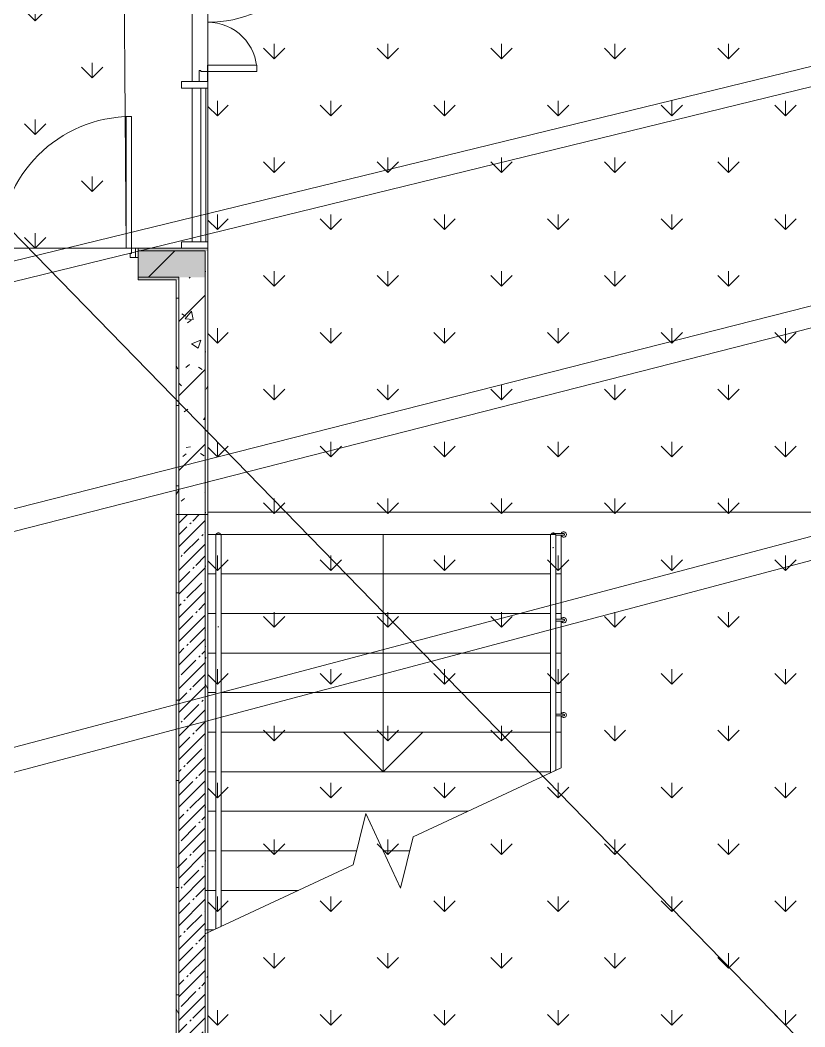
# Model space of a CAD drawing. Header units: millimetres. Extents: x -500089 to 1469082, y -290736 to 166440.
# Drawn here: x 1147699 to 1153654, y -70156 to -62520 of the extents above; entities that cross this region are included whole.
import ezdxf

# ---------------------------------------------------------------- set-up
doc = ezdxf.new("R2010")
doc.units = ezdxf.units.MM
doc.linetypes.add('ASVP_Штриховая_ш3 п1_5', pattern=[4.5, 3, -1.5])
for name, color, linetype, lineweight in [('Витраж', 7, 'Continuous', 0), ('Двери', 7, 'Continuous', 0), ('Лестницы', 7, 'Continuous', 0), ('Линии разделители', 7, 'ASVP_Штриховая_ш3 п1_5', 0), ('Ограждение', 7, 'Continuous', 0), ('Панели витража', 7, 'Continuous', 0), ('Стены несущие', 7, 'Continuous', 0), ('Стены отделка', 7, 'Continuous', 0), ('Стены штриховка', 7, 'Continuous', 0), ('Стрелки вверх', 7, 'Continuous', 0), ('экспертиза ДУ пояснения', 6, 'Continuous', 0), ('экспертиза условные обозначения', 1, 'Continuous', 0)]:
    doc.layers.add(name, color=color, linetype=linetype, lineweight=lineweight)
pattern_1 = [(0, (1111853.59, -73570.49), (812.8, 203.2), [67.056, -542.544, 67.056, -542.544, -3251.2]), (0, (1111853.59, -73570.49), (812.8, 203.2), [-1219.2, 67.056, -1152.144, 67.056, -542.544, -1422.4]), (0, (1111853.59, -73570.49), (812.8, 203.2), [-3048, 67.056, -339.344, 67.056, -948.944]), (120, (1112158.39, -73468.89), (-582.3764, 602.3054), [67.056, -542.544, 67.056, -542.544, -3251.2]), (120, (1112158.39, -73468.89), (-582.3764, 602.3054), [-1219.2, 67.056, -1152.144, 67.056, -542.544, -1422.4]), (120, (1112158.39, -73468.89), (-582.3764, 602.3054), [-3048, 67.056, -339.344, 67.056, -948.944]), (240, (1112259.99, -73062.49), (-230.4236, -805.5054), [67.056, -542.544, 67.056, -542.544, -3251.2]), (240, (1112259.99, -73062.49), (-230.4236, -805.5054), [-1219.2, 67.056, -1152.144, 67.056, -542.544, -1422.4]), (240, (1112259.99, -73062.49), (-230.4236, -805.5054), [-3048, 67.056, -339.344, 67.056, -948.944])]
pattern_2 = [(45, (1111853.6, -73570.5), (-282.8427, 282.8427), [])]
pattern_3 = [(50, (1111853.6, -73570.5), (728.7365, -63.756), [76.2, -838.2]), (355, (1111853.6, -73570.5), (-140.972, 764.228), [60.96, -670.56]), (100.451, (1111914.3, -73575.8), (587.77, 700.467), [64.76, -712.36]), (46.184, (1111853.6, -73367.3), (1084.316, -168.17), [114.3, -1257.3]), (96.636, (1111943.9, -73381.3), (949.61, 989.71), [97.14, -1068.54]), (351.184, (1111853.6, -73367.3), (949.62, 989.7), [91.44, -1005.84]), (21, (1111955.2, -73418.1), (606.458, -409.061), [76.2, -838.2]), (326, (1111955.2, -73418.1), (247.208, 736.753), [60.96, -670.56]), (71.451, (1112005.7, -73452.2), (853.668, 327.685), [64.76, -712.36]), (37.5, (1111853.59, -73570.5), (12.3547, 338.2201), [33.528, -628.904, 33.528, -647.192, -673.1]), (37.5, (1111853.59, -73570.5), (12.3547, 338.2201), [-1343.152, 33.528, -639.572]), (7.5, (1111853.6, -73570.5), (267.279, 400.722), [33.528, -354.584, 33.528, -613.664, -256.54]), (7.5, (1111853.6, -73570.5), (267.279, 400.722), [-1035.304, 33.528, -223.012]), (327.5, (1111627.02, -73570.5), (542.3633, -22.9153), [33.528, -220.472, 33.528, -758.952, -1051.56]), (327.5, (1111627.02, -73570.5), (542.3633, -22.9153), [-1046.48, 33.528, -1018.032]), (317.5, (1111525.4, -73570.5), (592.517, 101.707), [33.528, -296.672, 33.528, -492.76, -746.76]), (317.5, (1111525.4, -73570.5), (592.517, 101.707), [-856.488, 33.528, -713.232])]

# ---------------------------------------------------------------- blocks, each defined once
blk = doc.blocks.new('ASVP_ДверьАлюминиеваяВитражная_2 полотна - Остекленная-4192768-З Этаж 01')
at = {"layer": 'Двери', "lineweight": 18}
for p, q in [((-662.5, 982.5), (-612.5, 982.5)), ((-662.5, 32.5), (-662.5, 982.5)), ((-612.5, 982.5), (-612.5, 32.5)), ((662.5, 407.5), (612.5, 407.5)), ((612.5, 407.5), (612.5, 32.5)), ((662.5, 32.5), (662.5, 407.5)), ((-737.5, 32.5), (-662.5, 32.5)), ((-737.5, -32.5), (-737.5, 32.5)), ((-612.5, 32.5), (-662.5, 32.5)), ((-662.5, 32.5), (-662.5, -17.5)), ((612.5, 32.5), (662.5, 32.5)), ((737.5, 32.5), (662.5, 32.5)), ((662.5, 32.5), (662.5, -17.5)), ((737.5, -32.5), (737.5, 32.5)), ((-652.5, -32.5), (-737.5, -32.5)), ((-662.5, -17.5), (-652.5, -17.5)), ((-652.5, -17.5), (-652.5, -32.5)), ((662.5, -17.5), (652.5, -17.5)), ((652.5, -17.5), (652.5, -32.5)), ((652.5, -32.5), (737.5, -32.5))]:
    blk.add_line(p, q, dxfattribs=at)
at = {"layer": 'Двери'}
for centre, radius, start, end in [((-662.5, 32.5), 950, 360, 90), ((662.5, 32.5), 375, 90, 180)]:
    blk.add_arc(centre, radius, start, end, dxfattribs=at)
blk = doc.blocks.new('Прямоугольный импост - 50х120 мм Серый-4192765-З Этаж 01')
at = {"layer": 'Витраж'}
for p, q in [((37150, 10585), (37150, 12060)), ((37270, 11985), (37270, 12060)), ((37270, 10710), (37270, 11935)), ((37270, 10585), (37270, 10660))]:
    blk.add_line(p, q, dxfattribs=at)
blk = doc.blocks.new('Прямоугольный импост - 50х200 мм Серый-3581439-З Этаж 01')
at = {"layer": 'Витраж', "lineweight": 18}
for p, q in [((-50, 165), (0, 165)), ((-50, -35), (-50, 165)), ((0, 165), (0, -35)), ((0, -35), (-50, -35))]:
    blk.add_line(p, q, dxfattribs=at)
blk = doc.blocks.new('Системная панель - ASVP_Cтеклопакет Двухкамерный_36 мм-4192775-З Этаж 01')
at = {"layer": 'Панели витража', "lineweight": 18}
for p, q in [((582.5, 18), (-582.5, 18)), ((-582.5, 18), (-582.5, -18)), ((582.5, -18), (582.5, 18)), ((-582.5, -18), (582.5, -18))]:
    blk.add_line(p, q, dxfattribs=at)
blk = doc.blocks.new('Прямоугольный импост - 50х120 мм Серый-4192767-З Этаж 01')
at = {"layer": 'Витраж'}
for p, q in [((37150, 9370), (37150, 10535)), ((37270, 9370), (37270, 10535))]:
    blk.add_line(p, q, dxfattribs=at)
blk = doc.blocks.new('Прямоугольный импост - 50х200 мм Серый-3590947-З Этаж 01')
at = {"layer": 'Витраж', "lineweight": 18}
for p, q in [((-25, 165), (25, 165)), ((-25, 32.5), (-25, 165)), ((25, 165), (25, -35)), ((-25, -35), (-25, -32.5)), ((25, -35), (-25, -35))]:
    blk.add_line(p, q, dxfattribs=at)
blk = doc.blocks.new('Ограждение - D40 доп поручень 700_900-3810035-З Этаж 01')
at = {"layer": 'Ограждение'}
for p, q in [((-26.7, 6.7), (-80, 6.7)), ((-80, 6.7), (-80, 6.4)), ((-80, 3.3), (-80, 6.7)), ((-80, 0), (-80, 1.7)), ((-18.2, 6.7), (-53.3, 6.7)), ((-18.9, 6.7), (-53.3, 6.7)), ((-60, -6.7), (-26.7, -6.7)), ((-53.3, -6.7), (-20, -6.7)), ((-53.3, -6.7), (-20, -6.7))]:
    blk.add_line(p, q, dxfattribs=at)
at = {"layer": 'Ограждение', "flags": 128}
for points in [[(-84.6, 4.8), (-84.4, 5), (-84.2, 5.1), (-84, 5.3), (-83.8, 5.5), (-83.6, 5.6), (-83.4, 5.7), (-83.1, 5.9), (-82.9, 6), (-82.7, 6.1), (-82.4, 6.2), (-82.2, 6.3), (-81.9, 6.4), (-81.7, 6.5), (-81.4, 6.5), (-81.1, 6.6), (-80.9, 6.6), (-80.6, 6.6)], [(-84.6, 4.8), (-84.4, 5), (-84.2, 5.1), (-84, 5.3), (-83.8, 5.5), (-83.6, 5.6), (-83.4, 5.7), (-83.1, 5.9), (-82.9, 6), (-82.7, 6.1), (-82.4, 6.2), (-82.2, 6.3), (-81.9, 6.4), (-81.7, 6.5), (-81.4, 6.5), (-81.1, 6.6), (-80.9, 6.6), (-80.6, 6.6)], [(-79.2, 6.7), (-79, 6.7), (-78.6, 6.7), (-78.3, 6.7), (-77.9, 6.7), (-77.5, 6.7), (-77, 6.7), (-76.5, 6.7), (-75.9, 6.7), (-75.3, 6.7), (-74.7, 6.7), (-74.1, 6.7), (-73.4, 6.7), (-72.7, 6.7), (-71.9, 6.7), (-71.1, 6.7), (-70.3, 6.7), (-69.5, 6.7), (-68.6, 6.7), (-67.7, 6.7), (-66.8, 6.7), (-65.9, 6.7), (-65, 6.7), (-64, 6.7), (-63, 6.7), (-62, 6.7), (-61, 6.7), (-60, 6.7), (-58.9, 6.7), (-57.9, 6.7), (-56.8, 6.7), (-55.8, 6.7), (-54.7, 6.7), (-53.6, 6.7), (-53.3, 6.7)], [(-76.5, 6.7), (-75.9, 6.7), (-75.3, 6.7), (-74.7, 6.7), (-74.1, 6.7), (-73.4, 6.7), (-72.7, 6.7), (-71.9, 6.7), (-71.1, 6.7), (-70.3, 6.7), (-69.5, 6.7), (-68.6, 6.7), (-67.7, 6.7), (-66.8, 6.7), (-65.9, 6.7), (-65, 6.7), (-64, 6.7), (-63, 6.7), (-62, 6.7), (-61, 6.7), (-60, 6.7), (-58.9, 6.7), (-57.9, 6.7), (-56.8, 6.7), (-55.8, 6.7), (-54.7, 6.7), (-53.6, 6.7), (-53.3, 6.7)], [(0, 6.7), (0, 6.7), (-0.1, 6.7), (-0.2, 6.7), (-0.3, 6.7), (-0.5, 6.7), (-0.8, 6.7), (-1, 6.7), (-1.4, 6.7), (-1.7, 6.7), (-2.1, 6.7), (-2.5, 6.7), (-3, 6.7), (-3.5, 6.7), (-4.1, 6.7), (-4.7, 6.7), (-5.3, 6.7), (-5.9, 6.7), (-6.6, 6.7), (-7.3, 6.7), (-8.1, 6.7), (-8.9, 6.7), (-9.7, 6.7), (-10.5, 6.7), (-11.4, 6.7), (-12.3, 6.7), (-13.2, 6.7), (-14.1, 6.7), (-15, 6.7), (-16, 6.7), (-17, 6.7), (-18, 6.7), (-19, 6.7), (-20, 6.7), (-21.1, 6.7), (-22.1, 6.7), (-23.2, 6.7), (-24.2, 6.7), (-25.3, 6.7), (-26.4, 6.7), (-26.7, 6.7)], [(-53.3, -6.7), (-54.4, -6.7), (-55.5, -6.7), (-56.5, -6.7), (-57.6, -6.7), (-58.6, -6.7), (-59.7, -6.7)], [(-53.3, -6.7), (-54.4, -6.7), (-55.5, -6.7), (-56.5, -6.7), (-57.6, -6.7), (-58.6, -6.7), (-59.7, -6.7)], [(-26.7, -6.7), (-25.6, -6.7), (-24.5, -6.7), (-23.5, -6.7), (-22.4, -6.7), (-21.4, -6.7), (-20.3, -6.7), (-19.3, -6.7), (-18.3, -6.7), (-17.3, -6.7), (-16.3, -6.7), (-15.3, -6.7), (-14.4, -6.7), (-13.4, -6.7), (-12.5, -6.7), (-11.6, -6.7), (-10.7, -6.7), (-9.9, -6.7), (-9.1, -6.7), (-8.3, -6.7), (-7.5, -6.7), (-6.8, -6.7), (-6.1, -6.7), (-5.5, -6.7), (-4.8, -6.7), (-4.2, -6.7), (-3.7, -6.7), (-3.1, -6.7), (-2.7, -6.7), (-2.2, -6.7), (-1.8, -6.7), (-1.4, -6.7), (-1.1, -6.7), (-0.8, -6.7), (-0.6, -6.7), (-0.4, -6.7), (-0.2, -6.7), (-0.1, -6.7), (0, -6.7), (0, -6.7)]]:
    blk.add_lwpolyline(points, dxfattribs=at)
at = {"layer": 'Ограждение'}
for centre, radius, start, end in [((-80, 0), 6.67, 90, 135), ((-80, 0), 6.67, 75, 135), ((0, 0), 20, 360, 165), ((0, 0), 6.67, 90, 135), ((0, 0), 6.67, 270, 90), ((0, 0), 20, 199.63434, 360)]:
    blk.add_arc(centre, radius, start, end, dxfattribs=at)
blk.add_open_spline([(-18.9, 6.6), (-18.9, 6.5), (-19, 6.4), (-19.1, 6.1), (-19.1, 5.8), (-19.2, 5.8)], degree=3, knots=[0.5555556, 0.5555556, 0.5555556, 0.5555556, 0.5833333, 0.6527778, 0.6666667, 0.6666667, 0.6666667, 0.6666667], dxfattribs=at)
blk = doc.blocks.new('Ограждение - D40 доп поручень 700_900-V387-З Этаж 01')
at = {"layer": 'Ограждение'}
for p, q in [((-26.7, 6.7), (-60, 6.7)), ((-18.2, 6.7), (-53.3, 6.7)), ((-18.9, 6.7), (-53.3, 6.7)), ((-60, -6.7), (-26.7, -6.7)), ((-53.3, -6.7), (-20, -6.7)), ((-53.3, -6.7), (-20, -6.7))]:
    blk.add_line(p, q, dxfattribs=at)
at = {"layer": 'Ограждение', "flags": 128}
for points in [[(-60, 6.7), (-58.9, 6.7), (-57.9, 6.7), (-56.8, 6.7), (-55.8, 6.7), (-54.7, 6.7), (-53.6, 6.7), (-53.3, 6.7)], [(-60, 6.7), (-58.9, 6.7), (-57.9, 6.7), (-56.8, 6.7), (-55.8, 6.7), (-54.7, 6.7), (-53.6, 6.7), (-53.3, 6.7)], [(0, 6.7), (0, 6.7), (-0.1, 6.7), (-0.2, 6.7), (-0.3, 6.7), (-0.5, 6.7), (-0.8, 6.7), (-1, 6.7), (-1.4, 6.7), (-1.7, 6.7), (-2.1, 6.7), (-2.5, 6.7), (-3, 6.7), (-3.5, 6.7), (-4.1, 6.7), (-4.7, 6.7), (-5.3, 6.7), (-5.9, 6.7), (-6.6, 6.7), (-7.3, 6.7), (-8.1, 6.7), (-8.9, 6.7), (-9.7, 6.7), (-10.5, 6.7), (-11.4, 6.7), (-12.3, 6.7), (-13.2, 6.7), (-14.1, 6.7), (-15, 6.7), (-16, 6.7), (-17, 6.7), (-18, 6.7), (-19, 6.7), (-20, 6.7), (-21.1, 6.7), (-22.1, 6.7), (-23.2, 6.7), (-24.2, 6.7), (-25.3, 6.7), (-26.4, 6.7), (-26.7, 6.7)], [(-53.3, -6.7), (-54.4, -6.7), (-55.5, -6.7), (-56.5, -6.7), (-57.6, -6.7), (-58.6, -6.7), (-59.7, -6.7)], [(-53.3, -6.7), (-54.4, -6.7), (-55.5, -6.7), (-56.5, -6.7), (-57.6, -6.7), (-58.6, -6.7), (-59.7, -6.7)], [(-26.7, -6.7), (-25.6, -6.7), (-24.5, -6.7), (-23.5, -6.7), (-22.4, -6.7), (-21.4, -6.7), (-20.3, -6.7), (-19.3, -6.7), (-18.3, -6.7), (-17.3, -6.7), (-16.3, -6.7), (-15.3, -6.7), (-14.4, -6.7), (-13.4, -6.7), (-12.5, -6.7), (-11.6, -6.7), (-10.7, -6.7), (-9.9, -6.7), (-9.1, -6.7), (-8.3, -6.7), (-7.5, -6.7), (-6.8, -6.7), (-6.1, -6.7), (-5.5, -6.7), (-4.8, -6.7), (-4.2, -6.7), (-3.7, -6.7), (-3.1, -6.7), (-2.7, -6.7), (-2.2, -6.7), (-1.8, -6.7), (-1.4, -6.7), (-1.1, -6.7), (-0.8, -6.7), (-0.6, -6.7), (-0.4, -6.7), (-0.2, -6.7), (-0.1, -6.7), (0, -6.7), (0, -6.7)]]:
    blk.add_lwpolyline(points, dxfattribs=at)
at = {"layer": 'Ограждение'}
for radius, start, end in [(20, 360, 165), (6.67, 90, 135), (6.67, 270, 90), (20, 205.90059, 360)]:
    blk.add_arc((0, 0), radius, start, end, dxfattribs=at)
blk.add_open_spline([(-18.9, 6.6), (-18.9, 6.5), (-19, 6.4), (-19.1, 6.1), (-19.1, 5.8), (-19.2, 5.8)], degree=3, knots=[0.5555556, 0.5555556, 0.5555556, 0.5555556, 0.5833333, 0.6527778, 0.6666667, 0.6666667, 0.6666667, 0.6666667], dxfattribs=at)
blk = doc.blocks.new('Ограждение - D40 доп поручень 700_900-V388-З Этаж 01')
at = {"layer": 'Ограждение'}
for p, q in [((-26.7, 6.7), (-60, 6.7)), ((-18.2, 6.7), (-53.3, 6.7)), ((-18.9, 6.7), (-53.3, 6.7)), ((-60, -6.7), (-26.7, -6.7)), ((-53.3, -6.7), (-20, -6.7)), ((-53.3, -6.7), (-20, -6.7))]:
    blk.add_line(p, q, dxfattribs=at)
at = {"layer": 'Ограждение', "flags": 128}
for points in [[(-60, 6.7), (-58.9, 6.7), (-57.9, 6.7), (-56.8, 6.7), (-55.8, 6.7), (-54.7, 6.7), (-53.6, 6.7), (-53.3, 6.7)], [(-60, 6.7), (-58.9, 6.7), (-57.9, 6.7), (-56.8, 6.7), (-55.8, 6.7), (-54.7, 6.7), (-53.6, 6.7), (-53.3, 6.7)], [(0, 6.7), (0, 6.7), (-0.1, 6.7), (-0.2, 6.7), (-0.3, 6.7), (-0.5, 6.7), (-0.8, 6.7), (-1, 6.7), (-1.4, 6.7), (-1.7, 6.7), (-2.1, 6.7), (-2.5, 6.7), (-3, 6.7), (-3.5, 6.7), (-4.1, 6.7), (-4.7, 6.7), (-5.3, 6.7), (-5.9, 6.7), (-6.6, 6.7), (-7.3, 6.7), (-8.1, 6.7), (-8.9, 6.7), (-9.7, 6.7), (-10.5, 6.7), (-11.4, 6.7), (-12.3, 6.7), (-13.2, 6.7), (-14.1, 6.7), (-15, 6.7), (-16, 6.7), (-17, 6.7), (-18, 6.7), (-19, 6.7), (-20, 6.7), (-21.1, 6.7), (-22.1, 6.7), (-23.2, 6.7), (-24.2, 6.7), (-25.3, 6.7), (-26.4, 6.7), (-26.7, 6.7)], [(-53.3, -6.7), (-54.4, -6.7), (-55.5, -6.7), (-56.5, -6.7), (-57.6, -6.7), (-58.6, -6.7), (-59.7, -6.7)], [(-53.3, -6.7), (-54.4, -6.7), (-55.5, -6.7), (-56.5, -6.7), (-57.6, -6.7), (-58.6, -6.7), (-59.7, -6.7)], [(-26.7, -6.7), (-25.6, -6.7), (-24.5, -6.7), (-23.5, -6.7), (-22.4, -6.7), (-21.4, -6.7), (-20.3, -6.7), (-19.3, -6.7), (-18.3, -6.7), (-17.3, -6.7), (-16.3, -6.7), (-15.3, -6.7), (-14.4, -6.7), (-13.4, -6.7), (-12.5, -6.7), (-11.6, -6.7), (-10.7, -6.7), (-9.9, -6.7), (-9.1, -6.7), (-8.3, -6.7), (-7.5, -6.7), (-6.8, -6.7), (-6.1, -6.7), (-5.5, -6.7), (-4.8, -6.7), (-4.2, -6.7), (-3.7, -6.7), (-3.1, -6.7), (-2.7, -6.7), (-2.2, -6.7), (-1.8, -6.7), (-1.4, -6.7), (-1.1, -6.7), (-0.8, -6.7), (-0.6, -6.7), (-0.4, -6.7), (-0.2, -6.7), (-0.1, -6.7), (0, -6.7), (0, -6.7)]]:
    blk.add_lwpolyline(points, dxfattribs=at)
at = {"layer": 'Ограждение'}
for radius, start, end in [(20, 360, 165), (6.67, 90, 135), (6.67, 270, 90), (20, 199.63434, 360)]:
    blk.add_arc((0, 0), radius, start, end, dxfattribs=at)
blk.add_open_spline([(-18.9, 6.6), (-18.9, 6.5), (-19, 6.4), (-19.1, 6.1), (-19.1, 5.8), (-19.2, 5.8)], degree=3, knots=[0.5555556, 0.5555556, 0.5555556, 0.5555556, 0.5833333, 0.6527778, 0.6666667, 0.6666667, 0.6666667, 0.6666667], dxfattribs=at)
blk = doc.blocks.new('Ограждение - Ограждение-3482633-З Этаж 01')
for name, p in [('Ограждение - D40 доп поручень 700_900-3810035-З Этаж 01', (39970, 7150)), ('Ограждение - D40 доп поручень 700_900-V387-З Этаж 01', (39970, 6500)), ('Ограждение - D40 доп поручень 700_900-V388-З Этаж 01', (39970, 5780))]:
    blk.add_blockref(name, p)
blk = doc.blocks.new('Тип верхнего поручня - Верхний поручень_Внутренний_-3482639-З Этаж 01')
at = {"layer": 'Ограждение'}
for p, q in [((39870, 7150), (39870, 7005.3)), ((39910, 7005.3), (39910, 7150))]:
    blk.add_line(p, q, dxfattribs=at)
at = {"layer": 'Ограждение', "flags": 128}
blk.add_lwpolyline([(39893.9, 7049.1), (39890, 7050), (39886.1, 7049.1)], dxfattribs=at)
blk = doc.blocks.new('Тип верхнего поручня - D40-V389-З Этаж 01')
at = {"layer": 'Ограждение', "flags": 128}
for points in [[(39870, 7141.1), (39870.1, 7142.8), (39870.3, 7144.6), (39870.7, 7146.3), (39871.2, 7147.8), (39871.8, 7149.3), (39872.5, 7150.7), (39873.2, 7151.9), (39873.9, 7153), (39874.7, 7153.9), (39875.5, 7154.8), (39876.2, 7155.6), (39877, 7156.2), (39877.7, 7156.8), (39878.4, 7157.3), (39879.1, 7157.8), (39879.7, 7158.2), (39880.3, 7158.6), (39880.9, 7158.9), (39881.5, 7159.2), (39882, 7159.4), (39882.6, 7159.6), (39883.1, 7159.8), (39883.6, 7160), (39884, 7160.1), (39884.5, 7160.3), (39884.9, 7160.4), (39885.4, 7160.5), (39885.8, 7160.6), (39886.2, 7160.7), (39886.6, 7160.8), (39887, 7160.8), (39887.3, 7160.9), (39887.7, 7160.9), (39888.1, 7161), (39888.5, 7161), (39888.8, 7161), (39889.2, 7161), (39889.5, 7161.1), (39889.9, 7161.1), (39890, 7161.1)], [(39910, 7141.1), (39909.9, 7142.8), (39909.7, 7144.6), (39909.3, 7146.3), (39908.8, 7147.8), (39908.2, 7149.3), (39907.5, 7150.7), (39906.8, 7151.9), (39906.1, 7153), (39905.3, 7153.9), (39904.5, 7154.8), (39903.8, 7155.6), (39903, 7156.2), (39902.3, 7156.8), (39901.6, 7157.3), (39900.9, 7157.8), (39900.3, 7158.2), (39899.7, 7158.6), (39899.1, 7158.9), (39898.5, 7159.2), (39898, 7159.4), (39897.4, 7159.6), (39896.9, 7159.8), (39896.4, 7160), (39896, 7160.1), (39895.5, 7160.3), (39895.1, 7160.4), (39894.6, 7160.5), (39894.2, 7160.6), (39893.8, 7160.7), (39893.4, 7160.8), (39893, 7160.8), (39892.7, 7160.9), (39892.3, 7160.9), (39891.9, 7161), (39891.5, 7161), (39891.2, 7161), (39890.8, 7161), (39890.5, 7161.1), (39890.1, 7161.1), (39890, 7161.1)]]:
    blk.add_lwpolyline(points, dxfattribs=at)
blk = doc.blocks.new('Тип верхнего поручня - Верхний поручень_Внутренний_-V390-З Этаж 01')
at = {"layer": 'Ограждение'}
for p, q in [((39910, 7150), (39870, 7150)), ((39870, 7150), (39870, 5342.2)), ((39910, 7150), (39910, 5360.9)), ((39870, 5342.2), (39910, 5360.9))]:
    blk.add_line(p, q, dxfattribs=at)
blk = doc.blocks.new('Тип перил - Перила_Внутренний_-3482672-З Этаж 01')
at = {"layer": 'Ограждение'}
for p, q in [((37330, 7150), (37330, 6405.3)), ((37370, 6405.3), (37370, 7150))]:
    blk.add_line(p, q, dxfattribs=at)
at = {"layer": 'Ограждение', "flags": 128}
blk.add_lwpolyline([(37353.9, 6449.1), (37350, 6450), (37346.1, 6449.1)], dxfattribs=at)
blk = doc.blocks.new('Тип перил - D40-138916-З Этаж 01')
at = {"layer": 'Ограждение', "flags": 128}
for points in [[(37330, 7141.1), (37330.1, 7142.8), (37330.3, 7144.6), (37330.7, 7146.3), (37331.2, 7147.8), (37331.8, 7149.3), (37332.5, 7150.7), (37333.2, 7151.9), (37333.9, 7153), (37334.7, 7153.9), (37335.5, 7154.8), (37336.2, 7155.6), (37337, 7156.2), (37337.7, 7156.8), (37338.4, 7157.3), (37339.1, 7157.8), (37339.7, 7158.2), (37340.3, 7158.6), (37340.9, 7158.9), (37341.5, 7159.2), (37342, 7159.4), (37342.6, 7159.6), (37343.1, 7159.8), (37343.6, 7160), (37344, 7160.1), (37344.5, 7160.3), (37344.9, 7160.4), (37345.4, 7160.5), (37345.8, 7160.6), (37346.2, 7160.7), (37346.6, 7160.8), (37347, 7160.8), (37347.3, 7160.9), (37347.7, 7160.9), (37348.1, 7161), (37348.5, 7161), (37348.8, 7161), (37349.2, 7161), (37349.5, 7161.1), (37349.9, 7161.1), (37350, 7161.1)], [(37370, 7141.1), (37369.9, 7142.8), (37369.7, 7144.6), (37369.3, 7146.3), (37368.8, 7147.8), (37368.2, 7149.3), (37367.5, 7150.7), (37366.8, 7151.9), (37366.1, 7153), (37365.3, 7153.9), (37364.5, 7154.8), (37363.8, 7155.6), (37363, 7156.2), (37362.3, 7156.8), (37361.6, 7157.3), (37360.9, 7157.8), (37360.3, 7158.2), (37359.7, 7158.6), (37359.1, 7158.9), (37358.5, 7159.2), (37358, 7159.4), (37357.4, 7159.6), (37356.9, 7159.8), (37356.4, 7160), (37356, 7160.1), (37355.5, 7160.3), (37355.1, 7160.4), (37354.6, 7160.5), (37354.2, 7160.6), (37353.8, 7160.7), (37353.4, 7160.8), (37353, 7160.8), (37352.7, 7160.9), (37352.3, 7160.9), (37351.9, 7161), (37351.5, 7161), (37351.2, 7161), (37350.8, 7161), (37350.5, 7161.1), (37350.1, 7161.1), (37350, 7161.1)]]:
    blk.add_lwpolyline(points, dxfattribs=at)
blk = doc.blocks.new('Тип перил - Перила_Внутренний_-V391-З Этаж 01')
at = {"layer": 'Ограждение'}
for p, q in [((37370, 7150), (37330, 7150)), ((37330, 7150), (37330, 4157.8)), ((37370, 7150), (37370, 4176.4)), ((37330, 4157.8), (37370, 4176.4))]:
    blk.add_line(p, q, dxfattribs=at)
blk = doc.blocks.new('ASVP_ДверьДеревянная_1 полотно - Входная_внутр_ 1000х2000h_полотно_ Г Л _950 в чистоте_-4213385-З Этаж 01')
at = {"layer": 'Двери', "lineweight": 18}
for p, q in [((500, 1120), (460, 1120)), ((460, 1120), (460, 120)), ((500, 120), (500, 1120)), ((-530, 120), (-550, 120)), ((-550, 120), (-550, 50)), ((-500, 120), (-530, 120)), ((-530, 120), (-530, 50)), ((-530, 50), (-530, 120)), ((-500, 80), (-500, 120)), ((-490, 80), (-500, 80)), ((-490, 50), (-490, 80)), ((460, 120), (500, 120)), ((500, 80), (490, 80)), ((490, 80), (490, 50)), ((530, 120), (500, 120)), ((500, 120), (500, 80)), ((530, 50), (530, 120)), ((550, 120), (530, 120)), ((530, 120), (530, 50)), ((550, 50), (550, 120)), ((-550, 50), (-530, 50)), ((-530, 50), (-490, 50)), ((490, 50), (530, 50)), ((530, 50), (550, 50))]:
    blk.add_line(p, q, dxfattribs=at)
at = {"layer": 'Двери'}
blk.add_arc((500, 120), 1000, 90, 180, dxfattribs=at)

msp = doc.modelspace()

# ---------------------------------------------------------------- hatches: boundary and pattern name
at = {"layer": 'Стены штриховка'}
h = msp.add_hatch(dxfattribs=at)
h.set_pattern_fill('FP_174', color=256, style=0, pattern_type=2)
h.set_pattern_definition(pattern_1)
h.paths.add_polyline_path([(1136803.585, -64270.488), (1147493.585, -64270.488), (1147493.585, -64250.488), (1136803.585, -64250.488)], flags=0)
h.paths.add_polyline_path([(1149103.585, -64270.488), (1149123.585, -64270.488), (1149123.585, -64250.488), (1148593.585, -64250.488), (1148593.585, -64270.488), (1148903.585, -64270.488)], flags=0)
h.paths.add_polyline_path([(1132873.585, -64270.488), (1135703.585, -64270.488), (1135703.585, -64250.488), (1132873.585, -64250.488)], flags=0)
h.paths.add_polyline_path([(1123753.585, -64270.488), (1126223.585, -64270.488), (1126223.585, -64250.488), (1123753.585, -64250.488)], flags=0)
h.paths.add_polyline_path([(1130109.114, -64270.488), (1131773.585, -64270.488), (1131773.585, -64250.488), (1127323.585, -64250.488), (1127323.585, -64270.488), (1129578.585, -64270.488)], flags=0)
h = msp.add_hatch(dxfattribs=at)
h.set_pattern_fill('FP_201', color=256, style=0, pattern_type=2)
h.set_pattern_definition(pattern_2)
h.paths.add_polyline_path([(1147493.585, -64470.488), (1147493.585, -64270.488), (1136803.585, -64270.488), (1136803.585, -64470.488), (1143452.694, -64470.488)], flags=0)
h.paths.add_polyline_path([(1148593.585, -64470.488), (1149103.585, -64470.488), (1149103.585, -64270.488), (1148593.585, -64270.488), (1148593.585, -64320.488)], flags=0)
h.paths.add_polyline_path([(1131773.585, -64470.488), (1131773.585, -64270.488), (1127323.585, -64270.488), (1127323.585, -64470.488), (1130109.114, -64470.488)], flags=0)
h.paths.add_polyline_path([(1132873.585, -64470.488), (1135703.585, -64470.488), (1135703.585, -64270.488), (1132873.585, -64270.488), (1132873.585, -64320.488)], flags=0)
h.paths.add_polyline_path([(1126223.585, -64470.488), (1126223.585, -64270.488), (1123953.585, -64270.488), (1123953.585, -64470.488), (1125661.254, -64470.488)], flags=0)
h = msp.add_hatch(dxfattribs=at)
h.set_pattern_fill('FP_31', color=256, style=0, pattern_type=2)
h.set_pattern_definition(pattern_3)
h.paths.add_polyline_path([(1147493.585, -64470.488), (1147493.585, -64270.488), (1136803.585, -64270.488), (1136803.585, -64470.488), (1143452.694, -64470.488)], flags=0)
h.paths.add_polyline_path([(1148593.585, -64470.488), (1149103.585, -64470.488), (1149103.585, -64270.488), (1148593.585, -64270.488), (1148593.585, -64320.488)], flags=0)
h.paths.add_polyline_path([(1131773.585, -64470.488), (1131773.585, -64270.488), (1127323.585, -64270.488), (1127323.585, -64470.488), (1130109.114, -64470.488)], flags=0)
h.paths.add_polyline_path([(1132873.585, -64470.488), (1135703.585, -64470.488), (1135703.585, -64270.488), (1132873.585, -64270.488), (1132873.585, -64320.488)], flags=0)
h.paths.add_polyline_path([(1126223.585, -64470.488), (1126223.585, -64270.488), (1123953.585, -64270.488), (1123953.585, -64470.488), (1125661.254, -64470.488)], flags=0)
h = msp.add_hatch(dxfattribs=at)
h.set_pattern_fill('FP_174', color=256, style=0, pattern_type=2)
h.set_pattern_definition(pattern_1)
h.paths.add_polyline_path([(1149123.585, -66270.488), (1149123.585, -64270.488), (1149103.585, -64270.488), (1149103.585, -66270.488)], flags=0)
h = msp.add_hatch(dxfattribs=at)
h.set_pattern_fill('FP_174', color=256, style=0, pattern_type=2)
h.set_pattern_definition(pattern_1)
h.paths.add_polyline_path([(1148903.585, -64490.488), (1148903.585, -64470.488), (1148593.585, -64470.488), (1148593.585, -64490.488), (1148883.585, -64490.488)], flags=0)
h.paths.add_polyline_path([(1147493.585, -64490.488), (1147493.585, -64470.488), (1136803.585, -64470.488), (1136803.585, -64490.488), (1143452.694, -64490.488)], flags=0)
h.paths.add_polyline_path([(1126223.585, -64490.488), (1126223.585, -64470.488), (1123973.585, -64470.488), (1123973.585, -64490.488), (1125661.254, -64490.488)], flags=0)
h.paths.add_polyline_path([(1135078.585, -64490.488), (1135078.585, -64470.488), (1132873.585, -64470.488), (1132873.585, -64490.488), (1135058.585, -64490.488)], flags=0)
h.paths.add_polyline_path([(1127323.585, -64490.488), (1129428.585, -64490.488), (1129428.585, -64470.488), (1127323.585, -64470.488)], flags=0)
h.paths.add_polyline_path([(1129578.585, -64490.488), (1131773.585, -64490.488), (1131773.585, -64470.488), (1129578.585, -64470.488), (1129578.585, -64484.74)], flags=0)
h.paths.add_polyline_path([(1135248.585, -64490.488), (1135703.585, -64490.488), (1135703.585, -64470.488), (1135228.585, -64470.488), (1135228.585, -64490.488)], flags=0)
h = msp.add_hatch(dxfattribs=at)
h.set_pattern_fill('FP_174', color=256, style=0, pattern_type=2)
h.set_pattern_definition(pattern_1)
h.paths.add_polyline_path([(1148903.585, -66270.488), (1148903.585, -64490.488), (1148883.585, -64490.488), (1148883.585, -66270.488)], flags=0)
h = msp.add_hatch(dxfattribs=at)
h.set_pattern_fill('FP_201', color=256, style=0, pattern_type=2)
h.set_pattern_definition(pattern_2)
h.paths.add_polyline_path([(1149012.527, -66270.488), (1149103.585, -66270.488), (1149103.585, -64470.488), (1148903.585, -64470.488), (1148903.585, -66270.488)], flags=0)
h = msp.add_hatch(dxfattribs=at)
h.set_pattern_fill('FP_31', color=256, style=0, pattern_type=2)
h.set_pattern_definition(pattern_3)
h.paths.add_polyline_path([(1149012.527, -66270.488), (1149103.585, -66270.488), (1149103.585, -64470.488), (1148903.585, -64470.488), (1148903.585, -66270.488)], flags=0)
h = msp.add_hatch(dxfattribs=at)
h.set_pattern_fill('FP_174', color=256, style=0, pattern_type=2)
h.set_pattern_definition(pattern_1)
h.paths.add_polyline_path([(1148903.585, -73770.488), (1148903.585, -66270.488), (1148883.585, -66270.488), (1148883.585, -73770.488)], flags=0)
h = msp.add_hatch(dxfattribs=at)
h.set_pattern_fill('FP_35', color=256, style=0, pattern_type=2)
h.set_pattern_definition([(45, (1111853.59, -73570.49), (-89.80256, 89.80256), []), (45, (1111943.39, -73570.49), (-89.80256, 89.80256), [158.75, -31.75, 13.411, -18.339])])
h.paths.add_polyline_path([(1149103.585, -73970.488), (1149103.585, -66270.488), (1148903.585, -66270.488), (1148903.585, -73970.488)], flags=0)
h = msp.add_hatch(dxfattribs=at)
h.set_pattern_fill('FP_174', color=256, style=0, pattern_type=2)
h.set_pattern_definition(pattern_1)
h.paths.add_polyline_path([(1149103.585, -73970.488), (1149123.585, -73970.488), (1149123.585, -69440.677), (1149103.585, -69450.003), (1149103.585, -73940.488)], flags=0)
h.paths.add_polyline_path([(1149123.585, -69120.488), (1149123.585, -66270.488), (1149103.585, -66270.488), (1149103.585, -69120.488)], flags=0)
at = {"layer": 'экспертиза условные обозначения'}
h = msp.add_hatch(dxfattribs=at)
h.set_pattern_fill('GRASS', color=6, scale=24)
h.set_pattern_definition([(90, (1077209.23, -303341.8), (-431.0523, 431.0523), [114.3, -747.8046]), (45, (1077209.2, -303341.8), (-431.0523, 431.0523), [114.3, -495.3]), (135, (1077209.2, -303341.8), (-431.0523, -431.0523), [114.3, -495.3])])
h.paths.add_polyline_path([(1157373.585, -71650.488), (1159333.585, -71650.488), (1159333.585, -55760.488), (1157103.585, -55760.488), (1157103.585, -60240.488), (1153463.585, -60240.488), (1153463.585, -61460.488), (1149123.585, -61460.488), (1149123.585, -73770.488), (1154683.585, -73770.488), (1154683.585, -66250.488), (1157373.585, -66250.488)])
at = {"layer": 'экспертиза условные обозначения', "lineweight": 0}
h = msp.add_hatch(dxfattribs=at)
h.set_pattern_fill('GRASS', color=3, scale=24)
h.set_pattern_definition([(90, (-331989.66, -376763.46), (-431.05229, 431.05229), [114.3, -747.80459]), (45, (-331989.66, -376763.46), (-431.0523, 431.0523), [114.3, -495.3]), (135, (-331989.66, -376763.46), (-431.0523, -431.0523), [114.3, -495.3])])
h.paths.add_polyline_path([(1120453.582, -60250.258), (1120453.582, -63150.258), (1120453.585, -66226.881), (1123753.585, -66270.488), (1120453.585, -66226.881), (1123753.585, -66270.488), (1123753.585, -64270.488), (1136803.585, -64250.488), (1148503.585, -64250.488), (1148473.585, -60220.488), (1125114.982, -60250.258), (1124944.982, -60250.258), (1123434.982, -60250.258), (1121545.382, -60250.258), (1121545.382, -60120.258), (1120535.382, -60120.258), (1120535.382, -60250.258)])

# ---------------------------------------------------------------- linework, layer by layer
at = {"layer": 'Лестницы'}
for p, q in [((1149183.585, -66420.488), (1149123.585, -66420.488)), ((1149183.585, -66420.488), (1149123.585, -66420.488)), ((1151723.585, -66420.488), (1149223.585, -66420.488)), ((1151723.585, -66420.488), (1149223.585, -66420.488)), ((1151803.585, -66427.155), (1151803.585, -66720.488)), ((1149183.585, -66720.488), (1149123.585, -66720.488)), ((1149183.585, -66720.488), (1149123.585, -66720.488)), ((1151723.585, -66720.488), (1149223.585, -66720.488)), ((1151723.585, -66720.488), (1149223.585, -66720.488)), ((1151803.585, -66720.488), (1151763.585, -66720.488)), ((1151803.585, -66720.488), (1151763.585, -66720.488)), ((1151803.585, -66720.488), (1151803.585, -67020.488)), ((1149183.585, -67020.488), (1149123.585, -67020.488)), ((1149183.585, -67020.488), (1149123.585, -67020.488)), ((1151723.585, -67020.488), (1149223.585, -67020.488)), ((1151723.585, -67020.488), (1149223.585, -67020.488)), ((1151803.585, -67020.488), (1151763.585, -67020.488)), ((1151803.585, -67020.488), (1151763.585, -67020.488)), ((1151803.585, -67020.488), (1151803.585, -67063.928)), ((1151803.585, -67079.17), (1151803.585, -67320.488)), ((1149183.585, -67320.488), (1149123.585, -67320.488)), ((1149183.585, -67320.488), (1149123.585, -67320.488)), ((1151723.585, -67320.488), (1149223.585, -67320.488)), ((1151723.585, -67320.488), (1149223.585, -67320.488)), ((1151803.585, -67320.488), (1151763.585, -67320.488)), ((1151803.585, -67320.488), (1151763.585, -67320.488)), ((1151803.585, -67320.488), (1151803.585, -67620.488)), ((1149183.585, -67620.488), (1149123.585, -67620.488)), ((1149183.585, -67620.488), (1149123.585, -67620.488)), ((1151723.585, -67620.488), (1149223.585, -67620.488)), ((1151723.585, -67620.488), (1149223.585, -67620.488)), ((1151803.585, -67620.488), (1151763.585, -67620.488)), ((1151803.585, -67620.488), (1151763.585, -67620.488)), ((1151803.585, -67620.488), (1151803.585, -67783.928)), ((1151803.585, -67797.155), (1151803.585, -67920.488)), ((1149183.585, -67920.488), (1149123.585, -67920.488)), ((1149183.585, -67920.488), (1149123.585, -67920.488)), ((1151723.585, -67920.488), (1149223.585, -67920.488)), ((1151723.585, -67920.488), (1149223.585, -67920.488)), ((1151803.585, -67920.488), (1151763.585, -67920.488)), ((1151803.585, -67920.488), (1151763.585, -67920.488)), ((1151803.585, -67920.488), (1151803.585, -68190.973)), ((1149183.585, -68220.488), (1149123.585, -68220.488)), ((1149183.585, -68220.488), (1149123.585, -68220.488)), ((1151723.585, -68220.488), (1149223.585, -68220.488)), ((1151723.585, -68220.488), (1149223.585, -68220.488)), ((1150680.162, -68714.833), (1151803.585, -68190.973)), ((1149183.585, -68520.488), (1149123.585, -68520.488)), ((1149183.585, -68520.488), (1149123.585, -68520.488)), ((1151096.938, -68520.488), (1149223.585, -68520.488)), ((1151096.938, -68520.488), (1149223.585, -68520.488)), ((1150227.008, -68926.142), (1150321.517, -68537.267)), ((1150321.517, -68537.267), (1150585.654, -69103.709)), ((1150585.654, -69103.709), (1150680.162, -68714.833)), ((1149183.585, -68820.488), (1149123.585, -68820.488)), ((1149183.585, -68820.488), (1149123.585, -68820.488)), ((1150252.686, -68820.488), (1149223.585, -68820.488)), ((1150252.686, -68820.488), (1149223.585, -68820.488)), ((1150654.485, -68820.488), (1150453.585, -68820.488)), ((1150654.485, -68820.488), (1150453.585, -68820.488)), ((1149103.585, -69450.003), (1150227.008, -68926.142)), ((1149103.585, -69120.488), (1149103.585, -69420.488)), ((1149183.585, -69120.488), (1149103.585, -69120.488)), ((1149183.585, -69120.488), (1149103.585, -69120.488)), ((1149810.233, -69120.488), (1149223.585, -69120.488)), ((1149810.233, -69120.488), (1149223.585, -69120.488)), ((1149103.585, -69420.488), (1149103.585, -69450.003)), ((1149166.881, -69420.488), (1149103.585, -69420.488)), ((1149166.881, -69420.488), (1149103.585, -69420.488))]:
    msp.add_line(p, q, dxfattribs=at)
at = {"layer": 'Линии разделители', "color": 7}
msp.add_line((1154683.585, -66250.488), (1149123.585, -66250.488), dxfattribs=at)
at = {"layer": 'Стены несущие'}
for p, q in [((1149103.585, -64270.488), (1148593.585, -64270.488)), ((1149103.585, -66270.488), (1149103.585, -64270.488)), ((1148593.585, -64320.488), (1148593.585, -64470.488)), ((1148903.585, -64470.488), (1148593.585, -64470.488)), ((1148903.585, -66270.488), (1148903.585, -64470.488)), ((1149103.585, -66270.488), (1148903.585, -66270.488)), ((1148903.585, -73970.488), (1148903.585, -66270.488)), ((1149103.585, -66270.488), (1149103.585, -69120.488)), ((1149103.585, -69450.003), (1149103.585, -73970.488))]:
    msp.add_line(p, q, dxfattribs=at)
at = {"layer": 'Стены отделка'}
for p, q in [((1149123.585, -64250.488), (1148593.585, -64250.488)), ((1149123.585, -66270.488), (1149123.585, -64250.488)), ((1148593.585, -64470.488), (1148593.585, -64490.488)), ((1148593.585, -64490.488), (1148883.585, -64490.488)), ((1148883.585, -64490.488), (1148883.585, -66270.488)), ((1148903.585, -66270.488), (1148883.585, -66270.488)), ((1148883.585, -66270.488), (1148883.585, -73970.488)), ((1149103.585, -66270.488), (1149123.585, -66270.488)), ((1149123.585, -69120.488), (1149123.585, -66270.488)), ((1149123.585, -66270.488), (1149123.585, -66270.488)), ((1149123.585, -73970.488), (1149123.585, -69440.677))]:
    msp.add_line(p, q, dxfattribs=at)
at = {"layer": 'Стрелки вверх'}
for p, q in [((1150453.585, -66420.488), (1150453.585, -66720.488)), ((1150453.585, -66720.488), (1150453.585, -67020.488)), ((1150453.585, -67020.488), (1150453.585, -67320.488)), ((1150453.585, -67320.488), (1150453.585, -67620.488)), ((1150453.585, -67620.488), (1150453.585, -67920.488)), ((1150453.585, -68220.488), (1150153.585, -67920.488)), ((1150453.585, -67920.488), (1150453.585, -68220.488)), ((1150453.585, -68220.488), (1150753.585, -67920.488))]:
    msp.add_line(p, q, dxfattribs=at)
at = {"layer": 'экспертиза ДУ пояснения'}
for p, q in [((1125772.111, -69675.881), (1326068.788, -20876.663)), ((1326068.788, -20876.663), (1126695.914, -69627.797)), ((1132054.517, -70189.594), (1326068.788, -20876.663)), ((1326068.788, -20876.663), (1132978.32, -70141.509)), ((1140697.261, -69872.225), (1326068.788, -20876.663)), ((1326068.788, -20876.663), (1141621.064, -69824.14))]:
    msp.add_line(p, q, dxfattribs=at)
at = {"layer": 'экспертиза ДУ пояснения', "lineweight": 0}
msp.add_lwpolyline([(1036157.61, 50215.508), (1155728.585, -72420.488)], dxfattribs=at)
at = {"layer": 'экспертиза условные обозначения', "color": 6}
msp.add_lwpolyline([(1157373.585, -71650.488), (1159333.585, -71650.488), (1159333.585, -55760.488), (1157103.585, -55760.488), (1157103.585, -60240.488), (1153463.585, -60240.488), (1153463.585, -61460.488), (1149123.585, -61460.488), (1149123.585, -73770.488), (1154683.585, -73770.488), (1154683.585, -66250.488), (1157373.585, -66250.488), (1157373.585, -71650.488)], dxfattribs=at)
at = {"layer": 'экспертиза условные обозначения', "color": 3, "lineweight": 0}
msp.add_lwpolyline([(1136803.585, -64250.488), (1148503.585, -64250.488), (1148473.585, -60220.488), (1125114.982, -60250.258)], dxfattribs=at)

# ---------------------------------------------------------------- block references
at = {"layer": 'Витраж'}
for name in ['Прямоугольный импост - 50х120 мм Серый-4192765-З Этаж 01', 'Прямоугольный импост - 50х120 мм Серый-4192767-З Этаж 01']:
    msp.add_blockref(name, (1111853.585, -73570.488), dxfattribs=at)
at = {"layer": 'Витраж', "extrusion": (0, 0, -1), "rotation": 270.0000000000001}
for name, p in [('Прямоугольный импост - 50х200 мм Серый-3590947-З Этаж 01', (-1149088.585, -63010.488)), ('Прямоугольный импост - 50х200 мм Серый-3581439-З Этаж 01', (-1149088.585, -64250.488))]:
    msp.add_blockref(name, p, dxfattribs=at)
at = {"layer": 'Двери', "rotation": 269.9999999999999}
msp.add_blockref('ASVP_ДверьАлюминиеваяВитражная_2 полотна - Остекленная-4192768-З Этаж 01', (1149088.585, -62247.988), dxfattribs=at)
at = {"layer": 'Двери'}
msp.add_blockref('ASVP_ДверьДеревянная_1 полотно - Входная_внутр_ 1000х2000h_полотно_ Г Л _950 в чистоте_-4213385-З Этаж 01', (1148043.585, -64370.488), dxfattribs=at)
at = {"layer": 'Ограждение'}
for name in ['Тип перил - D40-138916-З Этаж 01', 'Тип перил - Перила_Внутренний_-3482672-З Этаж 01', 'Тип перил - Перила_Внутренний_-V391-З Этаж 01', 'Тип верхнего поручня - D40-V389-З Этаж 01', 'Тип верхнего поручня - Верхний поручень_Внутренний_-3482639-З Этаж 01', 'Тип верхнего поручня - Верхний поручень_Внутренний_-V390-З Этаж 01', 'Ограждение - Ограждение-3482633-З Этаж 01']:
    msp.add_blockref(name, (1111853.585, -73570.488), dxfattribs=at)
at = {"layer": 'Панели витража', "rotation": 269.9999999999999}
msp.add_blockref('Системная панель - ASVP_Cтеклопакет Двухкамерный_36 мм-4192775-З Этаж 01', (1149088.585, -63617.988), dxfattribs=at)

doc.saveas('drawing.dxf')
